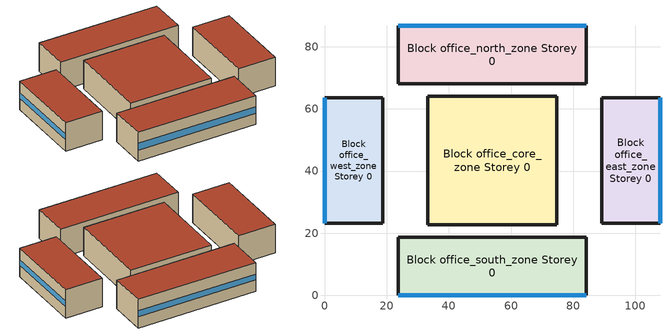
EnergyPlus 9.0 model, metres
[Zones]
Block office_south_zone Storey 0
 floor ground (Project Floor): 84.25,18.75 84.25,0 23.65,0 23.65,18.75 z0
 wall outside (Project Wall): 84.25,0 84.25,18.75 23.65,18.75 23.65,0 84.25,0 z0:15
 window: 23.69,0 84.22,0 z5.67:9.33
 roof outside (Project Flat Roof): 84.25,0 84.25,18.75 23.65,18.75 23.65,0 z15
Block office_west_zone Storey 0
 floor ground (Project Floor): 18.75,63.6 18.75,23.2 0,23.2 0,63.6 z0
 wall outside (Project Wall): 18.75,23.2 18.75,63.6 0,63.6 0,23.2 18.75,23.2 z0:15
 window: 0,63.58 0,23.22 z6.01:8.99
 roof outside (Project Flat Roof): 18.75,23.2 18.75,63.6 0,63.6 0,23.2 z15
Block office_north_zone Storey 0
 floor ground (Project Floor): 84.25,86.81 84.25,68.06 23.65,68.06 23.65,86.81 z0
 wall outside (Project Wall): 84.25,68.06 84.25,86.81 23.65,86.81 23.65,68.06 84.25,68.06 z0:15
 window: 84.22,86.81 23.69,86.81 z6.01:8.99
 roof outside (Project Flat Roof): 84.25,68.06 84.25,86.81 23.65,86.81 23.65,68.06 z15
Block office_east_zone Storey 0
 floor ground (Project Floor): 107.91,63.6 107.91,23.2 89.16,23.2 89.16,63.6 z0
 wall outside (Project Wall): 107.91,23.2 107.91,63.6 89.16,63.6 89.16,23.2 107.91,23.2 z0:15
 window: 107.91,23.22 107.91,63.58 z6.01:8.99
 roof outside (Project Flat Roof): 107.91,23.2 107.91,63.6 89.16,63.6 89.16,23.2 z15
Block office_core_zone Storey 0
 floor ground (Project Floor): 74.66,64.11 74.66,22.7 33.25,22.7 33.25,64.11 z0
 wall outside (Project Wall): 74.66,22.7 74.66,64.11 33.25,64.11 33.25,22.7 74.66,22.7 z0:15
 roof outside (Project Flat Roof): 74.66,22.7 74.66,64.11 33.25,64.11 33.25,22.7 z15
[Building]
None: North Axis=0; Terrain=Suburbs; Loads Convergence Tolerance Value=0.04; Temperature Convergence Tolerance Value=0.4; Solar Distribution=FullInteriorAndExterior; Maximum Number of Warmup Days=25; Minimum Number of Warmup Days=6
[Site:Location]
DENVER_STAPLETON_CO_USA_WMO_724690: Latitude=39.77; Longitude=-104.87; Time Zone=-7; Elevation=1611
[SizingPeriod:DesignDay] Day of Month=21; Humidity Condition Type=Wetbulb; Barometric Pressure=83411; Rain Indicator=No; Snow Indicator=No; Daylight Saving Time Indicator=No; Solar Model Indicator=ASHRAEClearSky
Name | Month | Day Type | Maximum DryBulb Temperature | Daily DryBulb Temperature Range | Wetbulb or DewPoint at Maximum DryBulb | Wind Speed | Wind Direction | Sky Clearness
DENVER_STAPLETON Ann Htg 99.6% Condns DB | 12 | WinterDesignDay | -20 | 0 | -20 | 2.3 | 180 | 0
DENVER_STAPLETON Ann Clg .4% Condns DB=>MWB | 7 | SummerDesignDay | 34.1 | 15.2 | 15.8 | 4 | 120 | 1
[MATERIAL]
DefaultMaterial: Roughness=Rough; Thickness=0.1; Conductivity=0.1; Density=1000; Specific Heat=1000; Thermal Absorptance=0.9; Solar Absorptance=0.7; Visible Absorptance=0.7
[CONSTRUCTION]
Project Wall; Project Floor; Project Flat Roof: DefaultMaterial
[ZONE] Type=1; Multiplier=1; Ceiling Height=autocalculate; Volume=autocalculate; Floor Area=autocalculate; Part of Total Floor Area=Yes
Block office_south_zone Storey 0; Block office_west_zone Storey 0; Block office_north_zone Storey 0; Block office_east_zone Storey 0; Block office_core_zone Storey 0
